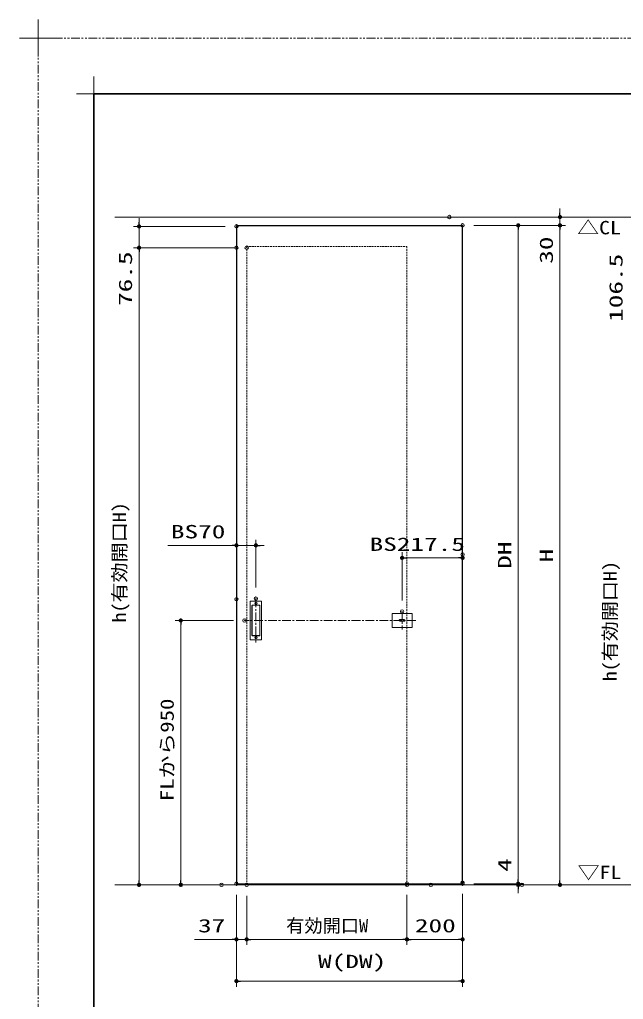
# Model space of a CAD drawing. Units: millimetres, scale not verified. Extents: x -1306 to 1306, y -607 to 607.
# Drawn here: x -1306 to -872, y -97 to 607 of the extents above; entities that cross this region are included whole.
import ezdxf
from ezdxf.enums import TextEntityAlignment as Align

# ---------------------------------------------------------------- set-up
doc = ezdxf.new("R2010")
doc.units = ezdxf.units.MM
doc.header["$LTSCALE"] = 5
doc.header["$PDMODE"] = 32
doc.header["$PDSIZE"] = 2.5
for name, pattern in [('USER1', [2.5, 1.25, -0.25, 0.25, -0.25, 0.25, -0.25]), ('USER2', [0.375, 0.25, -0.125]), ('USER3', [2, 1.25, -0.25, 0.25, -0.25])]:
    doc.linetypes.add(name, pattern=pattern)
for name, color, linetype, lineweight in [('0-1_線(黄)', 2, 'Continuous', 15), ('0-3_陰線', 4, 'USER1', 9), ('0-B_点線(水)', 4, 'USER2', 9), ('0-C_中心線', 3, 'USER3', 9), ('0-D_線(白)', 7, 'Continuous', 30), ('1-0_線(水)', 4, 'Continuous', 9), ('1-1_寸法線', 3, 'Continuous', 13), ('1-4_DEFPOINTS', 7, 'Continuous', 5), ('1-5_0', 3, 'Continuous', 25), ('1-7_図面枠', 7, 'Continuous', 35), ('1-8_一般', 7, 'Continuous', 5)]:
    doc.layers.add(name, color=color, linetype=linetype, lineweight=lineweight)
doc.styles.add('ＭＳ ゴシック', font='')
doc.styles.get('ＭＳ ゴシック').set_extended_font_data('MS Gothic')

# ---------------------------------------------------------------- blocks, each defined once
blk = doc.blocks.new('_DOT')
at = {"layer": '1-5_0'}
blk.add_line((-2.5, 0), (-5, 0), dxfattribs=at)
for points in [[(0, 0), (-2.5, 0), (-2.48, 0.313)], [(0, 0), (-2.48, -0.313), (-2.5, 0)], [(0, 0), (-2.48, 0.313), (-2.421, 0.622)], [(0, 0), (-2.421, -0.622), (-2.48, -0.313)], [(0, 0), (-2.421, 0.622), (-2.324, 0.92)], [(0, 0), (-2.324, -0.92), (-2.421, -0.622)], [(0, 0), (-2.324, 0.92), (-2.191, 1.204)], [(0, 0), (-2.191, -1.204), (-2.324, -0.92)], [(0, 0), (-2.191, 1.204), (-2.023, 1.469)], [(0, 0), (-2.023, -1.469), (-2.191, -1.204)], [(0, 0), (-2.023, 1.469), (-1.822, 1.711)], [(0, 0), (-1.822, -1.711), (-2.023, -1.469)], [(0, 0), (-1.822, 1.711), (-1.594, 1.926)], [(0, 0), (-1.594, -1.926), (-1.822, -1.711)], [(0, 0), (-1.594, 1.926), (-1.34, 2.111)], [(0, 0), (-1.34, -2.111), (-1.594, -1.926)], [(0, 0), (-1.34, 2.111), (-1.064, 2.262)], [(0, 0), (-1.064, -2.262), (-1.34, -2.111)], [(0, 0), (-1.064, 2.262), (-0.773, 2.378)], [(0, 0), (-0.773, -2.378), (-1.064, -2.262)], [(0, 0), (-0.773, 2.378), (-0.468, 2.456)], [(0, 0), (-0.468, -2.456), (-0.773, -2.378)], [(0, 0), (-0.468, 2.456), (-0.157, 2.495)], [(0, 0), (-0.157, -2.495), (-0.468, -2.456)], [(0, 0), (-0.157, 2.495), (0.157, 2.495)], [(0, 0), (0.157, -2.495), (-0.157, -2.495)], [(0, 0), (0.157, 2.495), (0.468, 2.456)], [(0, 0), (0.468, 2.456), (0.773, 2.378)], [(0, 0), (0.773, 2.378), (1.064, 2.262)], [(0, 0), (1.064, 2.262), (1.34, 2.111)], [(0, 0), (1.34, 2.111), (1.594, 1.926)], [(0, 0), (1.594, 1.926), (1.822, 1.711)], [(0, 0), (1.822, 1.711), (2.023, 1.469)], [(0, 0), (2.023, 1.469), (2.191, 1.204)], [(0, 0), (2.191, 1.204), (2.324, 0.92)], [(0, 0), (2.324, 0.92), (2.421, 0.622)], [(0, 0), (2.421, 0.622), (2.48, 0.313)], [(0, 0), (2.48, 0.313), (2.5, 0)], [(0, 0), (0.468, -2.456), (0.157, -2.495)], [(0, 0), (0.773, -2.378), (0.468, -2.456)], [(0, 0), (1.064, -2.262), (0.773, -2.378)], [(0, 0), (1.34, -2.111), (1.064, -2.262)], [(0, 0), (1.594, -1.926), (1.34, -2.111)], [(0, 0), (1.822, -1.711), (1.594, -1.926)], [(0, 0), (2.023, -1.469), (1.822, -1.711)], [(0, 0), (2.191, -1.204), (2.023, -1.469)], [(0, 0), (2.324, -0.92), (2.191, -1.204)], [(0, 0), (2.421, -0.622), (2.324, -0.92)], [(0, 0), (2.48, -0.313), (2.421, -0.622)], [(0, 0), (2.5, 0), (2.48, -0.313)]]:
    blk.add_solid(points, dxfattribs=at)
blk = doc.blocks.new('グループ-13-1')
at = {"layer": '1-8_一般'}
for p, q in [((62041.6, -14029.5), (62041.6, -13365.5)), ((61709.6, -13697.5), (62373.6, -13697.5))]:
    blk.add_line(p, q, dxfattribs=at)

msp = doc.modelspace()

# ---------------------------------------------------------------- linework, layer by layer
at = {"layer": '0-1_線(黄)'}
for p, q in [((-1237.663, 465.389), (-539.884, 465.389)), ((-1237.663, -14.611), (-769.577, -14.611))]:
    msp.add_line(p, q, dxfattribs=at)
at = {"layer": '0-3_陰線'}
for p in [(387.036, 594), (-1292.964, -594)]:
    msp.add_line(p, (-1292.964, 594), dxfattribs=at)
at = {"layer": '0-B_点線(水)'}
for p, q in [((-1142.942, -14.611), (-1142.942, 444.089)), ((-1142.942, 444.089), (-1027.742, 444.089)), ((-1027.742, -14.611), (-1027.742, 444.089))]:
    msp.add_line(p, q, dxfattribs=at)
at = {"layer": '0-C_中心線'}
for p, q in [((-1136.342, 191.1), (-1136.342, 159.678)), ((-1031.242, 181.836), (-1031.242, 168.942)), ((-1021.242, 175.389), (-1144.499, 175.389))]:
    msp.add_line(p, q, dxfattribs=at)
at = {"layer": '0-D_線(白)'}
for p, q in [((-1150.342, 459.389), (-987.742, 459.389)), ((-1150.342, 459.389), (-1150.342, -13.811)), ((-987.742, -13.811), (-987.742, 459.389))]:
    msp.add_line(p, q, dxfattribs=at)
at = {"layer": '1-0_線(水)'}
msp.add_line((-1150.342, -13.811), (-987.742, -13.811), dxfattribs=at)
at = {"layer": '1-1_寸法線'}
for p, q in [((-989.242, 465.389), (-913.742, 465.389)), ((-917.742, 468.389), (-917.742, 471.389)), ((-917.742, 465.389), (-917.742, 459.389)), ((-1158.342, 458.639), (-1224.342, 458.639)), ((-1220.342, 461.639), (-1220.342, 464.639)), ((-1220.342, 458.639), (-1220.342, 443.339)), ((-979.742, 459.389), (-913.742, 459.389)), ((-979.742, 459.389), (-943.742, 459.389)), ((-979.742, 459.389), (-913.742, 459.389)), ((-947.742, 456.389), (-947.742, -10.811)), ((-917.742, 456.389), (-917.742, 429.198)), ((-917.742, -11.611), (-917.742, 456.389)), ((-1150.942, 443.339), (-1224.342, 443.339)), ((-1158.342, 443.339), (-1224.342, 443.339)), ((-1220.342, 440.339), (-1220.342, 398.863)), ((-1220.342, 440.339), (-1220.342, -11.611)), ((-1150.342, 198.646), (-1150.342, 233.389)), ((-1136.342, 199.1), (-1136.342, 233.389)), ((-1153.342, 229.389), (-1199.58, 229.389)), ((-1136.342, 229.389), (-1150.342, 229.389)), ((-1133.342, 229.389), (-1130.342, 229.389)), ((-1031.242, 189.836), (-1031.242, 224.389)), ((-1028.242, 220.389), (-990.742, 220.389)), ((-987.742, 214.789), (-987.742, 216.389)), ((-1140.442, 161.789), (-1140.442, 188.989)), ((-1140.042, 189.389), (-1132.642, 189.389)), ((-1139.242, 164.789), (-1139.242, 185.989)), ((-1139.142, 164.889), (-1139.142, 185.889)), ((-1138.842, 186.389), (-1133.842, 186.389)), ((-1138.742, 186.289), (-1133.942, 186.289)), ((-1133.542, 185.889), (-1133.542, 164.889)), ((-1133.442, 185.989), (-1133.442, 164.789)), ((-1132.242, 188.989), (-1132.242, 161.789)), ((-1038.442, 180.189), (-1038.442, 170.589)), ((-1024.242, 180.389), (-1038.242, 180.389)), ((-1024.042, 170.589), (-1024.042, 180.189)), ((-1152.499, 175.389), (-1194.342, 175.389)), ((-1190.342, 172.389), (-1190.342, -11.611)), ((-1038.242, 170.389), (-1024.242, 170.389)), ((-1032.742, 175.989), (-1029.742, 175.989)), ((-1032.742, 174.797), (-1029.742, 174.789)), ((-1133.842, 164.389), (-1138.842, 164.389)), ((-1133.942, 164.489), (-1138.742, 164.489)), ((-1132.642, 161.389), (-1140.042, 161.389)), ((-947.742, -10.811), (-947.742, 7.332)), ((-979.742, -13.811), (-943.742, -13.811)), ((-979.742, -13.811), (-943.742, -13.811)), ((-947.742, -14.611), (-947.742, -13.811)), ((-1169.107, -14.611), (-1224.342, -14.611)), ((-1169.107, -14.611), (-1194.342, -14.611)), ((-1002.542, -14.611), (-943.742, -14.611)), ((-987.742, -21.011), (-987.742, -87.811)), ((-947.742, -17.611), (-947.742, -20.611)), ((-937.097, -14.611), (-913.742, -14.611)), ((-1150.342, -21.811), (-1150.342, -87.811)), ((-1150.342, -21.811), (-1150.342, -57.811)), ((-1142.942, -22.611), (-1142.942, -57.811)), ((-1142.942, -22.611), (-1142.942, -57.811)), ((-1027.742, -21.811), (-1027.742, -57.811)), ((-1027.742, -22.611), (-1027.742, -57.811)), ((-987.742, -21.811), (-987.742, -57.811)), ((-1153.342, -53.811), (-1180.532, -53.811)), ((-1142.942, -53.811), (-1150.342, -53.811)), ((-1139.942, -53.811), (-1030.742, -53.811)), ((-1139.942, -53.811), (-1136.942, -53.811)), ((-990.742, -53.811), (-1024.742, -53.811)), ((-1147.342, -83.811), (-990.742, -83.811))]:
    msp.add_line(p, q, dxfattribs=at)
for centre, radius in [((-1136.342, 187.789), 0.8), ((-1029.742, 175.389), 0.6), ((-1029.742, 175.389), 0.4), ((-1136.342, 162.989), 0.8)]:
    msp.add_circle(centre, radius, dxfattribs=at)
for centre, radius, start, end in [((-1140.042, 188.989), 0.4, 90, 180), ((-1138.842, 185.989), 0.4, 90, 180), ((-1138.742, 185.889), 0.4, 90, 180), ((-1133.942, 185.889), 0.4, 0, 90), ((-1133.842, 185.989), 0.4, 0, 90), ((-1132.642, 188.989), 0.4, 0, 90), ((-1038.242, 180.189), 0.2, 90, 180), ((-1024.242, 180.189), 0.2, 0, 90), ((-1038.242, 170.589), 0.2, 180, 270), ((-1032.742, 175.389), 0.6, 90, 279.43512), ((-1024.242, 170.589), 0.2, 270, 0), ((-1138.842, 164.789), 0.4, 180, 270), ((-1138.742, 164.889), 0.4, 180, 270), ((-1133.942, 164.889), 0.4, 270, 0), ((-1133.842, 164.789), 0.4, 270, 0), ((-1140.042, 161.789), 0.4, 180, 270), ((-1132.642, 161.789), 0.4, 270, 0)]:
    msp.add_arc(centre, radius, start, end, dxfattribs=at)
at = {"layer": '1-4_DEFPOINTS'}
for p, q in [((-1252.964, 541.55), (-1252.964, 566.45)), ((-1265.414, 554), (-1240.514, 554))]:
    msp.add_line(p, q, dxfattribs=at)
for p in [(-997.242, 465.389), (-1150.342, 458.639), (-987.742, 459.389), (-917.742, 459.389), (-917.742, 459.389), (-1220.342, 443.339), (-1150.342, 443.339), (-1142.942, 443.339), (-1136.342, 229.389), (-987.742, 222.789), (-987.742, 220.389), (-1150.342, 190.646), (-1136.342, 191.1), (-1144.499, 175.389), (-1031.242, 181.836), (-1220.342, -14.611), (-1190.342, -14.611), (-1161.107, -14.611), (-1150.342, -13.811), (-1142.942, -14.611), (-1142.942, -14.611), (-1027.742, -13.811), (-1027.742, -14.611), (-1010.542, -14.611), (-987.742, -13.011), (-987.742, -13.811), (-987.742, -13.811), (-947.742, -13.811), (-947.742, -14.611), (-945.097, -14.611), (-1150.342, -53.811), (-1027.742, -53.811), (-1027.742, -53.811), (-987.742, -83.811)]:
    msp.add_point(p, dxfattribs=at)
at = {"layer": '1-7_図面枠'}
msp.add_lwpolyline([(-1252.964, -554), (347.036, -554), (347.036, 554), (-1252.964, 554)], close=True, dxfattribs=at)

# ---------------------------------------------------------------- block references
at = {"layer": '0-3_陰線', "xscale": 0.04, "yscale": 0.04}
msp.add_blockref('グループ-13-1', (-3774.629, 1141.9), dxfattribs=at)
at = {"layer": '1-1_寸法線', "xscale": 0.6, "yscale": 0.6}
for p, rotation in [((-917.742, 465.389), 270), ((-1220.342, 458.639), 270), ((-947.742, 459.389), 90), ((-917.742, 459.389), 90), ((-917.742, 459.389), 90), ((-1220.342, 443.339), 90), ((-1220.342, 443.339), 90), ((-1136.342, 229.389), 180), ((-1031.242, 220.389), 180), ((-1190.342, 175.389), 90), ((-1220.342, -14.611), 270), ((-1190.342, -14.611), 270), ((-947.742, -13.811), 270), ((-947.742, -13.811), 270), ((-947.742, -14.611), 90), ((-917.742, -14.611), 270), ((-1142.942, -53.811), 180), ((-1142.942, -53.811), 180), ((-1027.742, -53.811), 180), ((-1150.342, -83.811), 180)]:
    msp.add_blockref('_DOT', p, dxfattribs=dict(at, rotation=rotation))
for p in [(-1150.342, 229.389), (-987.742, 220.389), (-1150.342, -53.811), (-1027.742, -53.811), (-987.742, -53.811), (-987.742, -83.811)]:
    msp.add_blockref('_DOT', p, dxfattribs=at)

# ---------------------------------------------------------------- texts
at = {"layer": '0-1_線(黄)', "style": 'ＭＳ ゴシック', "width": 1.2}
for s, p in [('△CL', (-905.363, 450.067)), ('▽FL', (-905.028, -13.388))]:
    msp.add_text(s, height=9.621, dxfattribs=at).set_placement(p, align=Align.BOTTOM_LEFT)
at = {"layer": '1-1_寸法線', "style": 'ＭＳ ゴシック'}
for s, height, width, p in [('30', 9.604, 1.5, (-919.891, 431.77)), ('76.5', 9.604, 1.5, (-1222.491, 401.434)), ('106.5', 9.604, 1.5, (-869.826, 389.996)), ('h(有効開口H)', 9.604, 1.1, (-1226.777, 173.935)), ('DH', 9.604, 1.5, (-949.891, 212.551)), ('H', 9.604, 1.5, (-919.891, 217.151)), ('h(有効開口H)', 9.604, 1.1, (-874.112, 131.71)), ('FLから950', 9.621, 1.25, (-1192.491, 45.532)), ('4', 9.604, 1.5, (-949.891, -5.24))]:
    msp.add_text(s, height=height, rotation=90, dxfattribs=dict(at, width=width)).set_placement(p, align=Align.BOTTOM_LEFT)
at = {"layer": '1-1_寸法線', "style": 'ＭＳ ゴシック', "width": 1.5}
for s, p in [('BS70', (-1197.484, 231.538)), ('BS217.5', (-1054.623, 222.538)), ('37', (-1177.961, -51.662)), ('200', (-1022.027, -51.662)), ('W(DW)', (-1091.661, -77.376))]:
    msp.add_text(s, height=9.604, dxfattribs=at).set_placement(p, align=Align.BOTTOM_LEFT)
at = {"layer": '1-1_寸法線', "style": 'ＭＳ ゴシック'}
msp.add_text('有効開口W', height=9.604, dxfattribs=at).set_placement((-1114.58, -51.662), align=Align.BOTTOM_LEFT)

doc.saveas('drawing.dxf')
